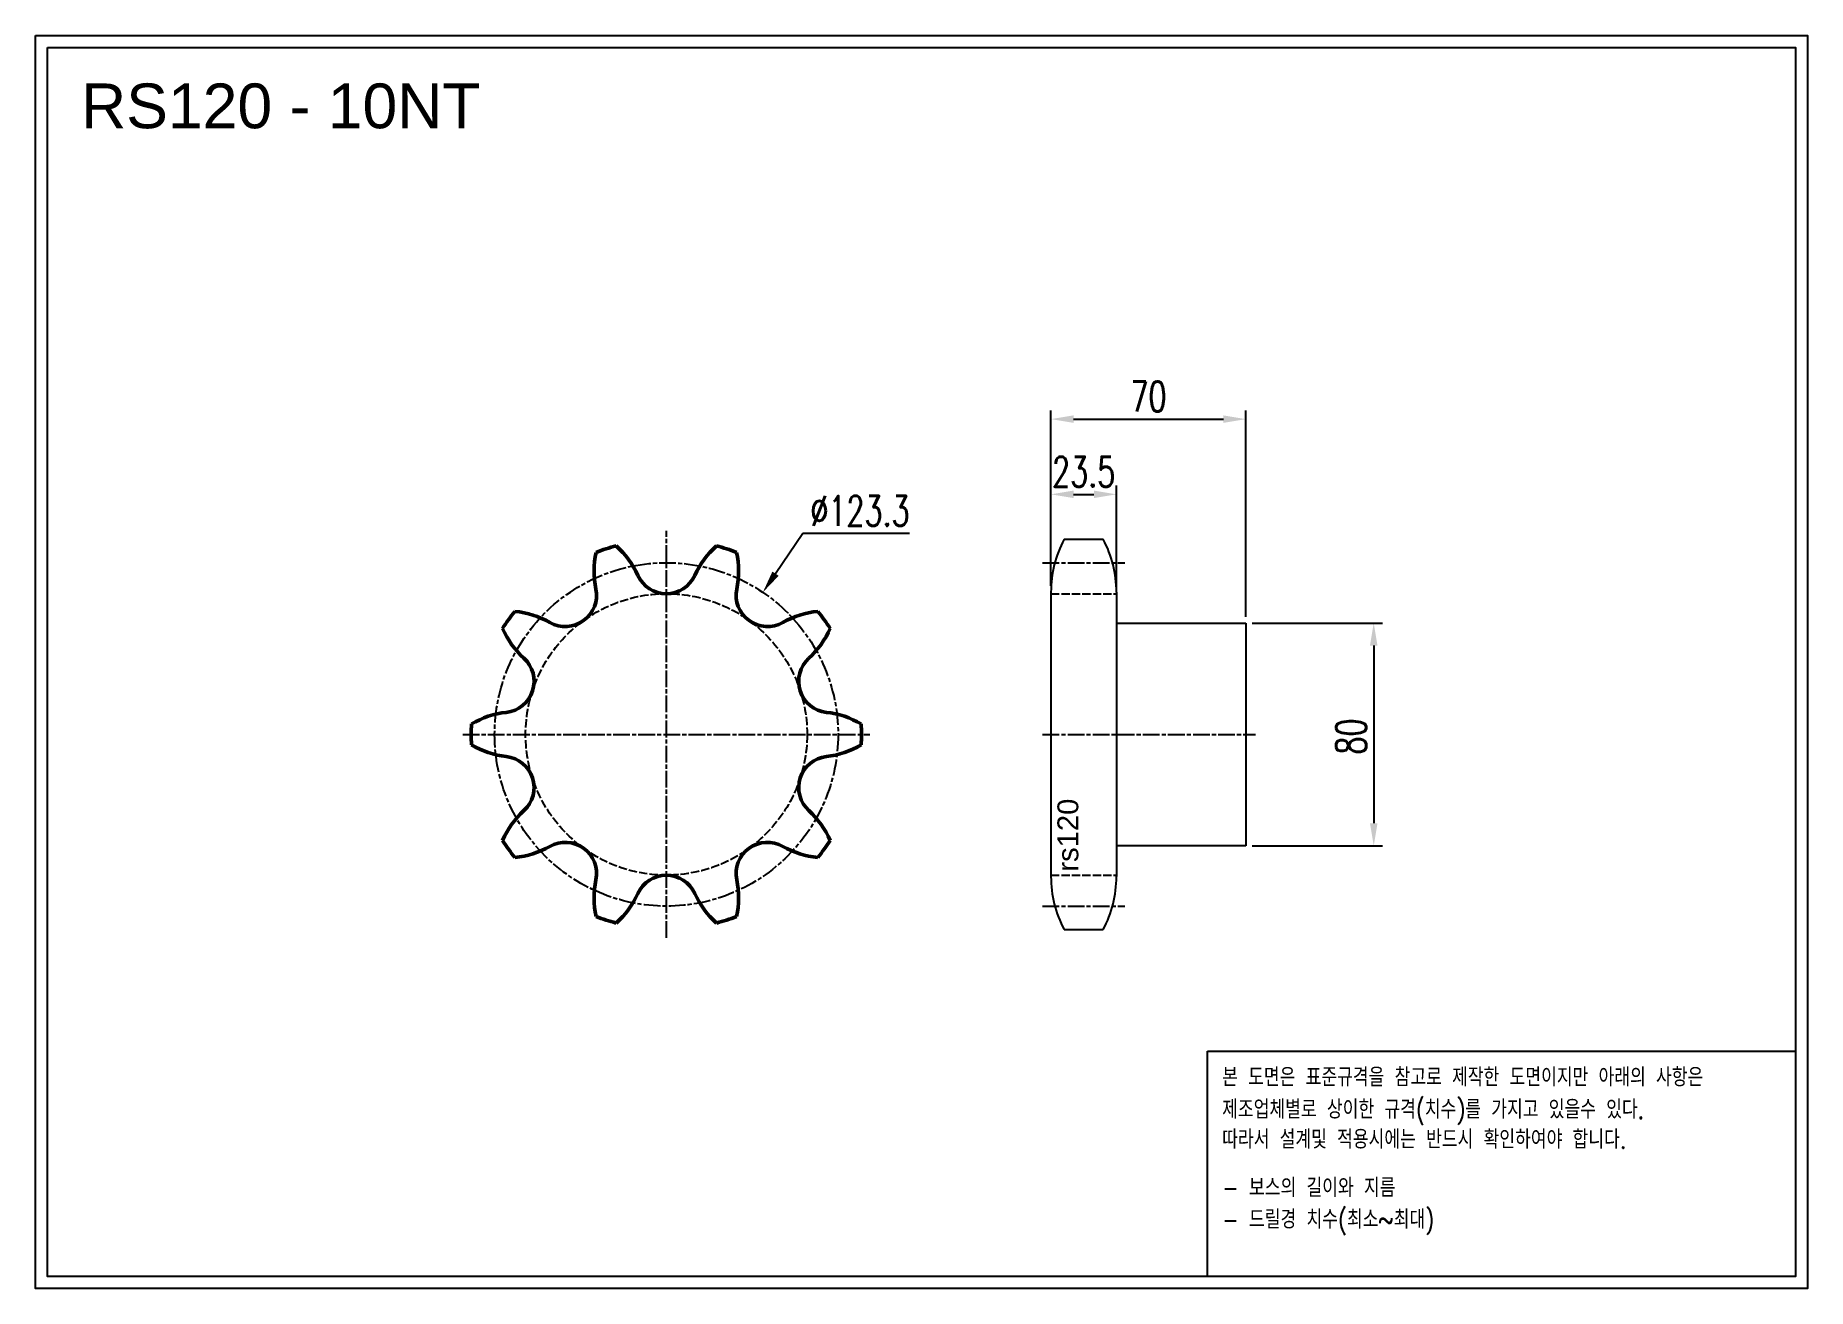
# Model space of a CAD drawing. Header units: millimetres. Extents: x -69197 to -68560, y 39429 to 39879.
import ezdxf

# ---------------------------------------------------------------- set-up
doc = ezdxf.new("R2010")
doc.units = ezdxf.units.MM
for name, pattern in [('AM_ISO02W050', [7.5, 6, -1.5]), ('AM_ISO02W050x2', [3.75, 3, -0.75]), ('AM_ISO08W050', [18, 12, -1.5, 3, -1.5]), ('AM_ISO08W050x2', [9, 6, -0.75, 1.5, -0.75])]:
    doc.linetypes.add(name, pattern=pattern)
for name, color, linetype, lineweight in [('AM_0N', 7, 'Continuous', 50), ('AM_3N', 6, 'AM_ISO02W050', 25), ('AM_7', 4, 'AM_ISO08W050', 25), ('AM_7N', 4, 'AM_ISO08W050', 25)]:
    doc.layers.add(name, color=color, linetype=linetype, lineweight=lineweight)
doc.layers.add('S-DIM', color=7, linetype='Continuous')
doc.styles.add('HAN', font='ROMANS.shx', dxfattribs={"width": 0.7, "bigfont": 'whgtxt.shx'})
doc.styles.add('HSG', font='SIMPLEX.shx', dxfattribs={"width": 0.7, "bigfont": 'HSG.shx'})
doc.styles.get("Standard").update_dxf_attribs({"font": 'arial.ttf'})
doc.dimstyles.new('APP23', dxfattribs={"dimscale": 4.5, "dimtxt": 2.4, "dimasz": 1.8, "dimexe": 0.7, "dimexo": 0.5, "dimgap": 0.6, "dimtad": 1, "dimtoh": 1, "dimdec": 1, "dimrnd": 0.01, "dimzin": 9, "dimdsep": 46, "dimtxsty": 'HSG', "dimcen": 0, "dimclrd": 1, "dimclre": 1, "dimclrt": 256, "dimazin": 2, "dimtp": 1, "dimtm": 1, "dimtfac": 0.5, "dimtdec": 1, "dimtix": 1, "dimtofl": 0, "dimtmove": 0, "dimatfit": 3, "dimfxl": 0, "dimtvp": 1, "dimtolj": 2, "dimlwd": -1, "dimlwe": -1, "dimarcsym": 0})

# ---------------------------------------------------------------- blocks, each defined once
blk = doc.blocks.new('*D1')
at = {"layer": 'Defpoints', "color": 0, "transparency": 16777216}
for p in [(-68761.98, 39668.08), (-68761.98, 39588.08), (-68716.1, 39588.08)]:
    blk.add_point(p, dxfattribs=at)
at = {"layer": 'S-DIM', "color": 1, "transparency": 16777216}
for p, q in [((-68759.73, 39668.08), (-68712.95, 39668.08)), ((-68716.1, 39659.98), (-68716.1, 39596.18)), ((-68759.73, 39588.08), (-68712.95, 39588.08))]:
    blk.add_line(p, q, dxfattribs=at)
for points in [[(-68717.45, 39659.98), (-68714.75, 39659.98), (-68716.1, 39668.08)], [(-68717.45, 39596.18), (-68714.75, 39596.18), (-68716.1, 39588.08)]]:
    blk.add_solid(points, dxfattribs=at)
at = {"layer": 'S-DIM', "transparency": 16777216, "insert": (-68724.2, 39627.33), "char_height": 10.8, "attachment_point": 5, "rotation": 90, "style": 'HSG'}
blk.add_mtext('\\A2;80', dxfattribs=at)
blk = doc.blocks.new('*D2')
at = {"layer": 'Defpoints', "color": 0, "transparency": 16777216}
for p in [(-68935.43, 39679.08), (-69004.71, 39577.08)]:
    blk.add_point(p, dxfattribs=at)
at = {"layer": 'S-DIM', "color": 1, "transparency": 16777216}
for p, q in [((-68921.07, 39700.23), (-68930.88, 39685.78)), ((-68882.73, 39700.23), (-68921.07, 39700.23))]:
    blk.add_line(p, q, dxfattribs=at)
blk.add_solid([(-68932, 39686.54), (-68929.76, 39685.02), (-68935.43, 39679.08)], dxfattribs=at)
at = {"layer": 'S-DIM', "transparency": 16777216, "insert": (-68900.55, 39708.33), "char_height": 10.8, "attachment_point": 5, "style": 'HSG'}
blk.add_mtext('\\A2;∅123.3', dxfattribs=at)
blk = doc.blocks.new('*D3')
at = {"layer": 'Defpoints', "color": 0, "transparency": 16777216}
for p in [(-68808.48, 39714.27), (-68831.98, 39679.14), (-68808.48, 39678.61)]:
    blk.add_point(p, dxfattribs=at)
at = {"layer": 'S-DIM', "color": 1, "transparency": 16777216}
for p, q in [((-68831.98, 39681.39), (-68831.98, 39717.42)), ((-68823.88, 39714.27), (-68816.58, 39714.27)), ((-68808.48, 39680.86), (-68808.48, 39717.42))]:
    blk.add_line(p, q, dxfattribs=at)
for points in [[(-68823.88, 39715.62), (-68823.88, 39712.92), (-68831.98, 39714.27)], [(-68816.58, 39715.62), (-68816.58, 39712.92), (-68808.48, 39714.27)]]:
    blk.add_solid(points, dxfattribs=at)
at = {"layer": 'S-DIM', "transparency": 16777216, "insert": (-68820.23, 39722.37), "char_height": 10.8, "attachment_point": 5, "style": 'HSG'}
blk.add_mtext('\\A2;23.5', dxfattribs=at)
blk = doc.blocks.new('*D4')
at = {"layer": 'Defpoints', "color": 0, "transparency": 16777216}
for p in [(-68761.98, 39741.27), (-68831.98, 39679.14), (-68761.98, 39668.08)]:
    blk.add_point(p, dxfattribs=at)
at = {"layer": 'S-DIM', "color": 1, "transparency": 16777216}
for p, q in [((-68831.98, 39681.39), (-68831.98, 39744.42)), ((-68823.88, 39741.27), (-68770.08, 39741.27)), ((-68761.98, 39670.33), (-68761.98, 39744.42))]:
    blk.add_line(p, q, dxfattribs=at)
for points in [[(-68823.88, 39742.62), (-68823.88, 39739.92), (-68831.98, 39741.27)], [(-68770.08, 39742.62), (-68770.08, 39739.92), (-68761.98, 39741.27)]]:
    blk.add_solid(points, dxfattribs=at)
at = {"layer": 'S-DIM', "transparency": 16777216, "insert": (-68796.98, 39749.37), "char_height": 10.8, "attachment_point": 5, "style": 'HSG'}
blk.add_mtext('\\A2;70', dxfattribs=at)
blk = doc.blocks.new('notice1')
at = {"color": 4}
blk.add_lwpolyline([(-22142.12, 1735.9), (-22053.8, 1735.9), (-22053.8, 1702.07), (-22142.12, 1702.07)], close=True, dxfattribs=at)
at = {"color": 4, "style": 'HAN', "width": 0.8}
for s, p in [('본 도면은 표준규격을 참고로 제작한 도면이지만 아래의 사항은', (-22139.9, 1730.62)), ('제조업체별로 상이한 규격(치수)를 가지고 있을수 있다.', (-22139.9, 1725.78)), ('따라서 설계및 적용시에는 반드시 확인하여야 합니다.', (-22139.9, 1721.28)), ('- 보스의 길이와 지름', (-22139.9, 1714.03)), ('- 드릴경 치수(최소~최대)', (-22139.9, 1709.27))]:
    blk.add_text(s, height=2.7949, dxfattribs=at).set_placement(p)

msp = doc.modelspace()

# ---------------------------------------------------------------- linework, layer by layer
for p, q in [((-68827.25, 39698.14), (-68813.22, 39698.14)), ((-68831.98, 39679.14), (-68831.98, 39577.02)), ((-68808.48, 39679.14), (-68808.48, 39577.02)), ((-68808.48, 39668.08), (-68761.98, 39668.08)), ((-68761.98, 39668.08), (-68761.98, 39588.08)), ((-68761.98, 39588.08), (-68808.48, 39588.08)), ((-68827.25, 39558.02), (-68813.22, 39558.02))]:
    msp.add_line(p, q)
for points in [[(-69196.58, 39879.01), (-68560.35, 39879.01), (-68560.35, 39429.15), (-69196.58, 39429.15)], [(-69192.3, 39874.73), (-68564.63, 39874.73), (-68564.63, 39433.43), (-69192.3, 39433.43)]]:
    msp.add_lwpolyline(points, close=True)
for centre, start, end in [((-68791.48, 39679.14), 152.02179, 180), ((-68848.98, 39679.14), 0, 27.97821), ((-68791.48, 39577.02), 180, 207.97821), ((-68848.98, 39577.02), 332.02179, 0)]:
    msp.add_arc(centre, 40.5, start, end)
at = {"layer": 'AM_0N'}
for centre, radius, start, end in [((-68970.07, 39628.08), 70.06, 104.9047, 111.0953), ((-69009.41, 39671.91), 32.01, 24.5, 48.22986), ((-68930.72, 39671.91), 32.01, 131.77014, 155.5), ((-68970.07, 39628.08), 70.06, 68.9047, 75.0953), ((-68964, 39686.66), 32.01, 167.77014, 191.5), ((-68976.14, 39686.66), 32.01, 348.5, 12.22986), ((-68970.07, 39689.84), 11.23, 204.5, 335.5), ((-69006.37, 39678.04), 11.23, 240.5, 11.5), ((-68933.77, 39678.04), 11.23, 168.5, 299.5), ((-68970.07, 39628.08), 70.06, 140.9047, 147.0953), ((-69027.66, 39640.41), 32.01, 60.5, 84.22986), ((-68912.48, 39640.41), 32.01, 95.77014, 119.5), ((-68970.07, 39628.08), 70.06, 32.9047, 39.0953), ((-68999.59, 39679.04), 32.01, 203.77014, 227.5), ((-68940.54, 39679.04), 32.01, 312.5, 336.22986), ((-69028.8, 39647.16), 11.23, 276.5, 47.5), ((-68911.33, 39647.16), 11.23, 132.5, 263.5), ((-68970.07, 39628.08), 70.06, 176.9047, 183.0953), ((-69023.91, 39604.2), 32.01, 96.5, 120.22986), ((-68916.23, 39604.2), 32.01, 59.77014, 83.5), ((-68970.07, 39628.08), 70.06, 356.9047, 3.0953), ((-69023.91, 39651.95), 32.01, 239.77014, 263.5), ((-69028.8, 39609), 11.23, 312.5, 83.5), ((-68911.33, 39609), 11.23, 96.5, 227.5), ((-68916.23, 39651.95), 32.01, 276.5, 300.22986), ((-68999.59, 39577.12), 32.01, 132.5, 156.22986), ((-68940.54, 39577.12), 32.01, 23.77014, 47.5), ((-68970.07, 39628.08), 70.06, 212.9047, 219.0953), ((-69027.66, 39615.75), 32.01, 275.77014, 299.5), ((-69006.37, 39578.12), 11.23, 348.5, 119.5), ((-68933.77, 39578.12), 11.23, 60.5, 191.5), ((-68912.48, 39615.75), 32.01, 240.5, 264.22986), ((-68970.07, 39628.08), 70.06, 320.9047, 327.0953), ((-68964, 39569.5), 32.01, 168.5, 192.22986), ((-68970.07, 39566.32), 11.23, 24.5, 155.5), ((-68976.14, 39569.5), 32.01, 347.77014, 11.5), ((-69009.41, 39584.25), 32.01, 311.77014, 335.5), ((-68930.72, 39584.25), 32.01, 204.5, 228.22986), ((-68970.07, 39628.08), 70.06, 248.9047, 255.0953), ((-68970.07, 39628.08), 70.06, 284.9047, 291.0953)]:
    msp.add_arc(centre, radius, start, end, dxfattribs=at)
at = {"layer": 'AM_3N', "linetype": 'AM_ISO02W050x2'}
for p, q in [((-68831.98, 39678.61), (-68808.48, 39678.61)), ((-68831.98, 39577.55), (-68808.48, 39577.55))]:
    msp.add_line(p, q, dxfattribs=at)
msp.add_circle((-68970.07, 39628.08), 50.53, dxfattribs=at)
at = {"layer": 'AM_7', "linetype": 'AM_ISO08W050x2'}
for p, q in [((-68834.98, 39689.73), (-68805.48, 39689.73)), ((-68834.98, 39628.08), (-68758.56, 39628.08)), ((-68834.98, 39566.43), (-68805.48, 39566.43))]:
    msp.add_line(p, q, dxfattribs=at)
msp.add_circle((-68970.07, 39628.08), 61.65, dxfattribs=at)
at = {"layer": 'AM_7N', "linetype": 'AM_ISO08W050x2'}
for p, q in [((-68970.07, 39555.02), (-68970.07, 39701.14)), ((-69043.13, 39628.08), (-68897.01, 39628.08))]:
    msp.add_line(p, q, dxfattribs=at)

# ---------------------------------------------------------------- block references
at = {"xscale": 2.3911759872, "yscale": 2.3911759872, "zscale": 2.3911759872}
msp.add_blockref('notice1', (-15830.12, 35363.49), dxfattribs=at)

# ---------------------------------------------------------------- texts
msp.add_text('RS120 - 10NT', height=16.0665).set_placement((-69180.2, 39845.7))
at = {"insert": (-68829.67, 39578.81), "char_height": 7.5, "attachment_point": 1, "rotation": 90}
msp.add_mtext_dynamic_manual_height_columns('rs120', width=80.6418, gutter_width=37.5, heights=[0], dxfattribs=at)

# ---------------------------------------------------------------- dimensions: what is measured, and where the dimension line sits
at = {"layer": 'S-DIM'}
dim = msp.add_linear_dim(base=(-68761.98, 39741.27), p1=(-68831.98, 39679.14), p2=(-68761.98, 39668.08), dimstyle='APP23', dxfattribs=at)
dim.commit()
dim.dimension.update_dxf_attribs({"geometry": '*D4', "text_midpoint": (-68796.98, 39749.37)})
dim = msp.add_linear_dim(base=(-68808.48, 39714.27), p1=(-68831.98, 39679.14), p2=(-68808.48, 39678.61), dimstyle='APP23', dxfattribs=at)
dim.commit()
dim.dimension.update_dxf_attribs({"geometry": '*D3', "text_midpoint": (-68820.23, 39714.27), "dimtype": 128})
dim = msp.add_diameter_dim_2p(p1=(-69004.71, 39577.08), p2=(-68935.43, 39679.08), dimstyle='APP23', dxfattribs=at)
dim.commit()
dim.dimension.update_dxf_attribs({"geometry": '*D2', "text_midpoint": (-68900.55, 39700.23), "dimtype": 131})
dim = msp.add_linear_dim(base=(-68716.1, 39588.08), p1=(-68761.98, 39668.08), p2=(-68761.98, 39588.08), angle=90, dimstyle='APP23', dxfattribs=at)
dim.commit()
dim.dimension.update_dxf_attribs({"geometry": '*D1', "text_midpoint": (-68716.1, 39627.33), "dimtype": 128})

doc.saveas('drawing.dxf')
